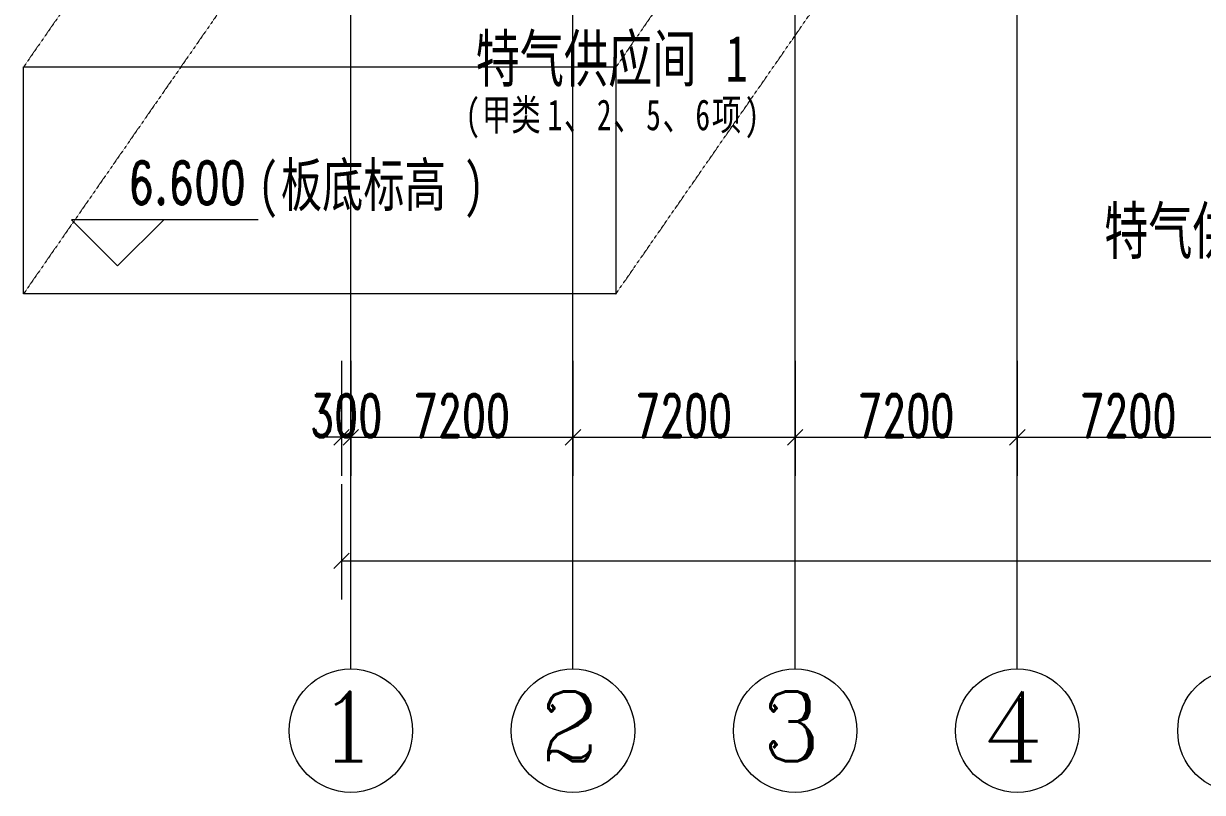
# Model space of a CAD drawing. Header units: millimetres. Extents: x -76632 to 443185, y -33181 to 192400.
# Drawn here: x -10606 to 27600, y -31706 to -6794 of the extents above; entities that cross this region are included whole.
import ezdxf

# ---------------------------------------------------------------- set-up
doc = ezdxf.new("R2010")
doc.units = ezdxf.units.MM
doc.linetypes.add('对齐线', pattern=[6.36, 3.18, -3.18])
doc.linetypes.add('轴网线', pattern=[22.04, 18.38, -1.83, 0, -1.83])
doc.layers.get('0').update_dxf_attribs({"color": 8})
doc.layers.get('Defpoints').update_dxf_attribs({"color": 8})
for name, color, linetype, lineweight in [('A-ANNO-DIMS', 8, 'Continuous', 9), ('A-ANNO-NOTE', 8, 'Continuous', 5), ('A-AREA-IDEN', 8, 'Continuous', 9), ('A-DETL-GENF', 8, 'Continuous', 18), ('S-GRID', 8, 'Continuous', 9), ('S-GRID-IDEN', 8, 'Continuous', 9)]:
    doc.layers.add(name, color=color, linetype=linetype, lineweight=lineweight)
doc.styles.add('RomanC', font='romanc__.ttf', dxfattribs={"height": 2250})
doc.styles.add('RomanD_3', font='romand__.ttf', dxfattribs={"width": 0.7, "height": 1400})
doc.styles.add('RomanD_4', font='romand__.ttf', dxfattribs={"width": 0.65, "height": 1400})
doc.styles.add('仿宋_2', font='simfang.ttf', dxfattribs={"width": 0.7, "height": 1500})
doc.styles.add('仿宋_3', font='simfang.ttf', dxfattribs={"width": 0.7, "height": 1400})
doc.styles.add('仿宋_7', font='simfang.ttf', dxfattribs={"width": 0.7, "height": 1000})
doc.dimstyles.new('第一_二道尺寸线', dxfattribs={"dimscale": 304.8, "dimtxt": 1405.004626, "dimasz": 1.64042, "dimexe": 4.10105, "dimexo": 0.0625, "dimgap": 0, "dimtad": 1, "dimdec": 0, "dimzin": 0, "dimdsep": 46, "dimtxsty": 'RomanD_4', "dimblk1": 'OBLIQUE', "dimblk2": 'OBLIQUE', "dimsah": 1, "dimcen": 0.09, "dimazin": 0, "dimtfac": 1, "dimtdec": 4, "dimtix": 1, "dimtmove": 0, "dimatfit": 3, "dimfxl": 8.2021, "dimfxlon": 1, "dimtvp": 1, "dimtolj": 1, "dimtzin": 0, "dimlwd": 18, "dimlwe": 18, "dimarcsym": 2})

# ---------------------------------------------------------------- blocks, each defined once
blk = doc.blocks.new('硬顶 - 硬顶-3542155-LAY-1F-1_500-A')
at = {"layer": 'A-DETL-GENF', "color": 8, "linetype": '对齐线', "lineweight": 5, "true_color": 0x777777}
for p, q in [((10405.892907, 22350), (0, 7350)), ((19200, 7350), (29605.892907, 22350)), ((0, 0), (10405.892907, 15000)), ((19200, 0), (29605.892907, 15000))]:
    blk.add_line(p, q, dxfattribs=at)
at = {"layer": 'A-DETL-GENF', "color": 8, "lineweight": 5, "true_color": 0x777777}
for p, q in [((10405.892907, 22350), (29605.892907, 22350)), ((10405.892907, 15000), (10405.892907, 22350)), ((29605.892907, 22350), (29605.892907, 15000)), ((29605.892907, 15000), (10405.892907, 15000))]:
    blk.add_line(p, q, dxfattribs=at)
blk = doc.blocks.new('轴网 - 宽度系数 1_0-670626-LAY-1F-1_500-A')
at = {"layer": 'S-GRID-IDEN'}
blk.add_circle((0, 0), 4, dxfattribs=at)
blk = doc.blocks.new('高程点-说明仿宋3 - 高程点-说明仿宋-2931510-LAY-1F-1_500-A')
at = {"layer": 'A-ANNO-NOTE', "lineweight": 18}
for p, q in [((9.1, 2.987), (-2.987, 2.987)), ((0, 0), (-2.987, 2.987)), ((0, 0), (2.987, 2.987))]:
    blk.add_line(p, q, dxfattribs=at)
blk = doc.blocks.new('_Oblique')
at = {"color": 0, "linetype": 'ByBlock', "lineweight": -2}
blk.add_line((-0.5, -0.5), (0.5, 0.5), dxfattribs=at)
blk = doc.blocks.new('*D1554')
at = {"layer": 'A-ANNO-DIMS', "color": 0, "lineweight": 18, "transparency": 16777216}
for p, q in [((-300, -17719.05), (-300, -21450)), ((0, -17719.05), (0, -21450)), ((-300, -20200), (-800, -20200)), ((-300, -20200), (0, -20200)), ((0, -20200), (500, -20200))]:
    blk.add_line(p, q, dxfattribs=at)
at = {"layer": 'Defpoints', "color": 0, "transparency": 16777216}
for p in [(-300, -17700), (0, -17700), (0, -20200)]:
    blk.add_point(p, dxfattribs=at)
at = {"layer": 'A-ANNO-DIMS', "color": 0, "lineweight": 18, "transparency": 16777216, "xscale": 500.0000000000001, "yscale": 500.0000000000001, "zscale": 500.0000000000001}
blk.add_blockref('_Oblique', (-300, -20200), dxfattribs=at)
at = {"layer": 'A-ANNO-DIMS', "color": 0, "lineweight": 18, "transparency": 16777216, "xscale": 500.0000000000001, "yscale": 500.0000000000001, "zscale": 500.0000000000001, "rotation": 180}
blk.add_blockref('_Oblique', (0, -20200), dxfattribs=at)
at = {"layer": 'A-ANNO-DIMS', "color": 0, "lineweight": 18, "transparency": 16777216, "insert": (-150, -19500), "char_height": 1400, "width": 2918.0865, "attachment_point": 5, "style": 'RomanD_4'}
blk.add_mtext('\\A1;300', dxfattribs=at)
blk = doc.blocks.new('*D1555')
at = {"layer": 'A-ANNO-DIMS', "color": 0, "lineweight": 18, "transparency": 16777216}
for p, q in [((0, -17719.05), (0, -21450)), ((7200, -17719.05), (7200, -21450)), ((0, -20200), (7200, -20200))]:
    blk.add_line(p, q, dxfattribs=at)
at = {"layer": 'Defpoints', "color": 0, "transparency": 16777216}
for p in [(0, -17700), (7200, -17700), (7200, -20200)]:
    blk.add_point(p, dxfattribs=at)
at = {"layer": 'A-ANNO-DIMS', "color": 0, "lineweight": 18, "transparency": 16777216, "xscale": 500.0000000000001, "yscale": 500.0000000000001, "zscale": 500.0000000000001, "rotation": 180}
blk.add_blockref('_Oblique', (0, -20200), dxfattribs=at)
at = {"layer": 'A-ANNO-DIMS', "color": 0, "lineweight": 18, "transparency": 16777216, "xscale": 500.0000000000001, "yscale": 500.0000000000001, "zscale": 500.0000000000001}
blk.add_blockref('_Oblique', (7200, -20200), dxfattribs=at)
at = {"layer": 'A-ANNO-DIMS', "color": 0, "lineweight": 18, "transparency": 16777216, "insert": (3600, -19500), "char_height": 1400, "width": 3890.782, "attachment_point": 5, "style": 'RomanD_4'}
blk.add_mtext('\\A1;7200', dxfattribs=at)
blk = doc.blocks.new('*D1556')
at = {"layer": 'A-ANNO-DIMS', "color": 0, "lineweight": 18, "transparency": 16777216}
for p, q in [((7200, -17719.05), (7200, -21450)), ((14400, -17719.05), (14400, -21450)), ((7200, -20200), (14400, -20200))]:
    blk.add_line(p, q, dxfattribs=at)
at = {"layer": 'Defpoints', "color": 0, "transparency": 16777216}
for p in [(7200, -17700), (14400, -17700), (14400, -20200)]:
    blk.add_point(p, dxfattribs=at)
at = {"layer": 'A-ANNO-DIMS', "color": 0, "lineweight": 18, "transparency": 16777216, "xscale": 500.0000000000001, "yscale": 500.0000000000001, "zscale": 500.0000000000001, "rotation": 180}
blk.add_blockref('_Oblique', (7200, -20200), dxfattribs=at)
at = {"layer": 'A-ANNO-DIMS', "color": 0, "lineweight": 18, "transparency": 16777216, "xscale": 500.0000000000001, "yscale": 500.0000000000001, "zscale": 500.0000000000001}
blk.add_blockref('_Oblique', (14400, -20200), dxfattribs=at)
at = {"layer": 'A-ANNO-DIMS', "color": 0, "lineweight": 18, "transparency": 16777216, "insert": (10800, -19500), "char_height": 1400, "width": 3890.782, "attachment_point": 5, "style": 'RomanD_4'}
blk.add_mtext('\\A1;7200', dxfattribs=at)
blk = doc.blocks.new('*D1557')
at = {"layer": 'A-ANNO-DIMS', "color": 0, "lineweight": 18, "transparency": 16777216}
for p, q in [((14400, -17719.05), (14400, -21450)), ((21600, -17719.05), (21600, -21450)), ((14400, -20200), (21600, -20200))]:
    blk.add_line(p, q, dxfattribs=at)
at = {"layer": 'Defpoints', "color": 0, "transparency": 16777216}
for p in [(14400, -17700), (21600, -17700), (21600, -20200)]:
    blk.add_point(p, dxfattribs=at)
at = {"layer": 'A-ANNO-DIMS', "color": 0, "lineweight": 18, "transparency": 16777216, "xscale": 500.0000000000001, "yscale": 500.0000000000001, "zscale": 500.0000000000001, "rotation": 180}
blk.add_blockref('_Oblique', (14400, -20200), dxfattribs=at)
at = {"layer": 'A-ANNO-DIMS', "color": 0, "lineweight": 18, "transparency": 16777216, "xscale": 500.0000000000001, "yscale": 500.0000000000001, "zscale": 500.0000000000001}
blk.add_blockref('_Oblique', (21600, -20200), dxfattribs=at)
at = {"layer": 'A-ANNO-DIMS', "color": 0, "lineweight": 18, "transparency": 16777216, "insert": (18000, -19500), "char_height": 1400, "width": 3890.782, "attachment_point": 5, "style": 'RomanD_4'}
blk.add_mtext('\\A1;7200', dxfattribs=at)
blk = doc.blocks.new('*D1558')
at = {"layer": 'A-ANNO-DIMS', "color": 0, "lineweight": 18, "transparency": 16777216}
for p, q in [((21600, -17719.05), (21600, -21450)), ((28800, -17719.05), (28800, -21450)), ((21600, -20200), (28800, -20200))]:
    blk.add_line(p, q, dxfattribs=at)
at = {"layer": 'Defpoints', "color": 0, "transparency": 16777216}
for p in [(21600, -17700), (28800, -17700), (28800, -20200)]:
    blk.add_point(p, dxfattribs=at)
at = {"layer": 'A-ANNO-DIMS', "color": 0, "lineweight": 18, "transparency": 16777216, "xscale": 500.0000000000001, "yscale": 500.0000000000001, "zscale": 500.0000000000001, "rotation": 180}
blk.add_blockref('_Oblique', (21600, -20200), dxfattribs=at)
at = {"layer": 'A-ANNO-DIMS', "color": 0, "lineweight": 18, "transparency": 16777216, "xscale": 500.0000000000001, "yscale": 500.0000000000001, "zscale": 500.0000000000001}
blk.add_blockref('_Oblique', (28800, -20200), dxfattribs=at)
at = {"layer": 'A-ANNO-DIMS', "color": 0, "lineweight": 18, "transparency": 16777216, "insert": (25200, -19500), "char_height": 1400, "width": 3890.782, "attachment_point": 5, "style": 'RomanD_4'}
blk.add_mtext('\\A1;7200', dxfattribs=at)
blk = doc.blocks.new('*D1497')
at = {"layer": 'A-ANNO-DIMS', "color": 0, "lineweight": 18, "transparency": 16777216}
for p, q in [((-300, -21719.05), (-300, -25450)), ((293100, -21719.05), (293100, -25450)), ((-300, -24200), (293100, -24200))]:
    blk.add_line(p, q, dxfattribs=at)
at = {"layer": 'Defpoints', "color": 0, "transparency": 16777216}
for p in [(-300, -21700), (293100, -21700), (293100, -24200)]:
    blk.add_point(p, dxfattribs=at)
at = {"layer": 'A-ANNO-DIMS', "color": 0, "lineweight": 18, "transparency": 16777216, "xscale": 500.0000000000001, "yscale": 500.0000000000001, "zscale": 500.0000000000001, "rotation": 180}
blk.add_blockref('_Oblique', (-300, -24200), dxfattribs=at)
at = {"layer": 'A-ANNO-DIMS', "color": 0, "lineweight": 18, "transparency": 16777216, "xscale": 500.0000000000001, "yscale": 500.0000000000001, "zscale": 500.0000000000001}
blk.add_blockref('_Oblique', (293100, -24200), dxfattribs=at)
at = {"layer": 'A-ANNO-DIMS', "color": 0, "lineweight": 18, "transparency": 16777216, "insert": (146400, -23500), "char_height": 1400, "width": 5836.1731, "attachment_point": 5, "style": 'RomanD_4'}
blk.add_mtext('\\A1;293400', dxfattribs=at)

msp = doc.modelspace()

# ---------------------------------------------------------------- linework, layer by layer
at = {"layer": 'S-GRID', "linetype": '轴网线', "transparency": 33554687}
for p, q in [((0, -17706.2), (0, 174400)), ((7200, -17706.2), (7200, 174400)), ((14400, -17706.2), (14400, 174400)), ((21600, -17706.2), (21600, 174400))]:
    msp.add_line(p, q, dxfattribs=at)
at = {"layer": 'S-GRID', "transparency": 33554687}
for p, q in [((0, -27706.2), (0, -17706.2)), ((7200, -27706.2), (7200, -17706.2)), ((14400, -27706.2), (14400, -17706.2)), ((21600, -27706.2), (21600, -17706.2))]:
    msp.add_line(p, q, dxfattribs=at)

# ---------------------------------------------------------------- block references
at = {"layer": 'A-ANNO-NOTE', "lineweight": 18, "transparency": 33554687, "xscale": 500, "yscale": 500, "zscale": 500}
msp.add_blockref('高程点-说明仿宋3 - 高程点-说明仿宋-2931510-LAY-1F-1_500-A', (-7558.3, -14644.3), dxfattribs=at)
at = {"layer": 'A-DETL-GENF', "lineweight": 5, "transparency": 33554687, "rotation": 180}
msp.add_blockref('硬顶 - 硬顶-3542155-LAY-1F-1_500-A', (19000, 6800), dxfattribs=at)
at = {"layer": 'S-GRID-IDEN', "transparency": 33554687, "xscale": 499.9999999999995, "yscale": 499.9999999999995, "zscale": 499.9999999999995}
for p in [(0, -29706.2), (7200, -29706.2), (14400, -29706.2), (21600, -29706.2), (28800, -29706.2)]:
    msp.add_blockref('轴网 - 宽度系数 1_0-670626-LAY-1F-1_500-A', p, dxfattribs=at)

# ---------------------------------------------------------------- texts
at = {"layer": 'A-ANNO-NOTE', "lineweight": 9, "transparency": 33554687, "char_height": 1400, "attachment_point": 1}
for s, insert, width, style in [('6.600', (-7222.3, -11255.3), 5106.749, 'RomanD_3'), ('\\f仿宋|b0|i0|c134|p49|;\\W.7;(', (-3008.3, -11320.7), 897.89, '仿宋_3'), ('板底标高', (-2267.5, -11320.7), 7183.12, '仿宋_3'), ('\\f仿宋|b0|i0|c134|p49|;\\W.7;)', (3659.2, -11320.7), 897.89, '仿宋_3')]:
    msp.add_mtext(s, dxfattribs=dict(at, insert=insert, width=width, style=style))
at = {"layer": 'A-AREA-IDEN', "transparency": 33554687, "attachment_point": 1}
for s, insert, char_height, width, style in [('特气供应间', (4043.9, -7178.9), 1500, 9820.672, '仿宋_2'), ('\\f仿宋|b0|i0|c134|p49|;\\W.7;1', (12146.8, -7178.9), 1500, 982.067, '仿宋_2'), ('\\f仿宋|b0|i0|c134|p49|;\\W.7;(', (3713.7, -9248.9), 1000, 645.358, '仿宋_7'), ('甲类', (4246.2, -9248.9), 1000, 2581.434, '仿宋_7'), ('\\f仿宋|b0|i0|c134|p49|;\\W.7;项', (11700.8, -9248.9), 1000, 1290.717, '仿宋_7'), ('\\f仿宋|b0|i0|c134|p49|;\\W.7;)', (12765.8, -9248.9), 1000, 645.358, '仿宋_7'), ('\\f仿宋|b0|i0|c134|p49|;\\W.7;1', (6376.1, -9248.9), 1000, 645.358, '仿宋_7'), ('\\f仿宋|b0|i0|c134|p49|;\\W.7;2', (7973.5, -9248.9), 1000, 645.358, '仿宋_7'), ('\\f仿宋|b0|i0|c134|p49|;\\W.7;5', (9570.9, -9248.9), 1000, 645.358, '仿宋_7'), ('\\f仿宋|b0|i0|c134|p49|;\\W.7;6', (11168.3, -9248.9), 1000, 645.358, '仿宋_7'), ('\\f仿宋|b0|i0|c134|p49|;\\W.7;、', (6908.5, -9248.9), 1000, 1290.717, '仿宋_7'), ('\\f仿宋|b0|i0|c134|p49|;\\W.7;、', (8506, -9248.9), 1000, 1290.717, '仿宋_7'), ('\\f仿宋|b0|i0|c134|p49|;\\W.7;、', (10103.4, -9248.9), 1000, 1290.717, '仿宋_7'), ('特气供应间', (24413.6, -12756), 1500, 9820.672, '仿宋_2')]:
    msp.add_mtext(s, dxfattribs=dict(at, insert=insert, char_height=char_height, width=width, style=style))
at = {"layer": 'S-GRID-IDEN', "transparency": 33554687, "char_height": 2250, "width": 2565.4, "attachment_point": 1, "style": 'RomanC'}
for s, insert in [('\\fRomanC|b0|i0|c134|p2|;1', (-1083.4, -28441.6)), ('\\fRomanC|b0|i0|c134|p2|;2', (6116.6, -28441.6)), ('\\fRomanC|b0|i0|c134|p2|;3', (13316.6, -28441.6)), ('\\fRomanC|b0|i0|c134|p2|;4', (20516.6, -28441.6))]:
    msp.add_mtext(s, dxfattribs=dict(at, insert=insert))

# ---------------------------------------------------------------- dimensions: what is measured, and where the dimension line sits
at = {"layer": 'A-ANNO-DIMS', "lineweight": 18, "transparency": 33554687}
for base, p1, p2, override, picture, middle in [((0, -20200), (-300, -17700), (0, -17700), {"dimpost": '<>', "dimfxl": 300}, '*D1554', (-150, -19500)), ((7200, -20200), (0, -17700), (7200, -17700), {"dimpost": '<>', "dimfxl": 7200}, '*D1555', (3600, -19500)), ((14400, -20200), (7200, -17700), (14400, -17700), {"dimpost": '<>', "dimfxl": 7200}, '*D1556', (10800, -19500)), ((21600, -20200), (14400, -17700), (21600, -17700), {"dimpost": '<>', "dimfxl": 7200}, '*D1557', (18000, -19500)), ((28800, -20200), (21600, -17700), (28800, -17700), {"dimpost": '<>', "dimfxl": 7200}, '*D1558', (25200, -19500)), ((293100, -24200), (-300, -21700), (293100, -21700), {"dimpost": '<>', "dimfxl": 293400}, '*D1497', (146400, -23500))]:
    dim = msp.add_linear_dim(base=base, p1=p1, p2=p2, dimstyle='第一_二道尺寸线', override=override, dxfattribs=at)
    dim.commit()
    dim.dimension.update_dxf_attribs({"geometry": picture, "text_midpoint": middle})

doc.saveas('drawing.dxf')
